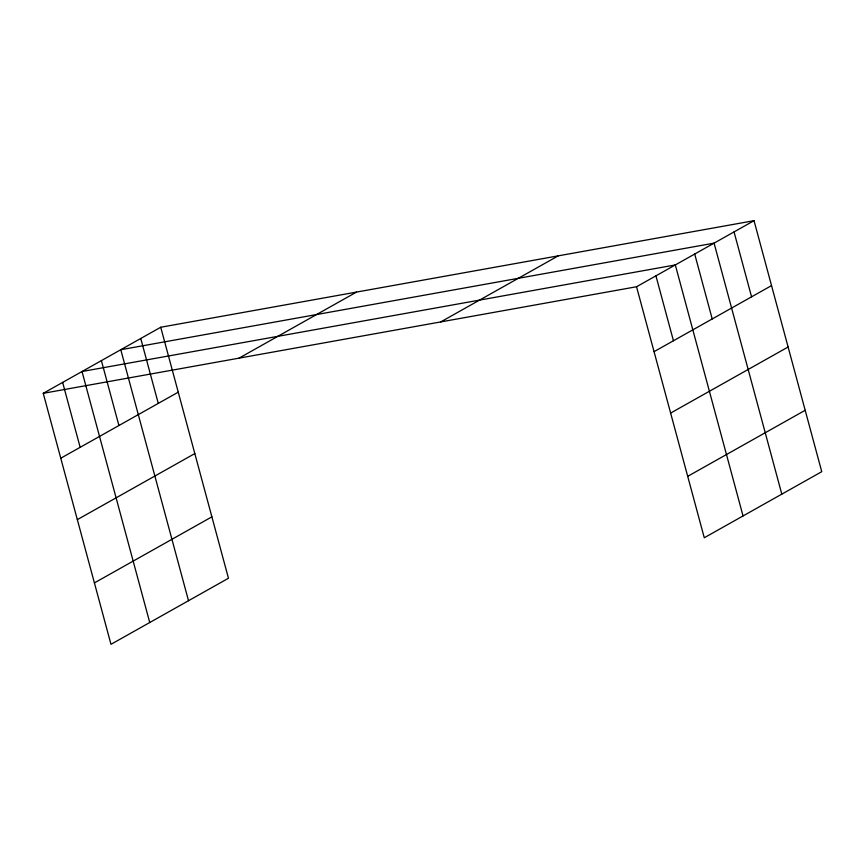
<?xml version="1.0" encoding="UTF-8"?>
<svg xmlns="http://www.w3.org/2000/svg" width="865" height="865" viewBox="0 0 865 865"><rect width="100%" height="100%" fill="white"/><g stroke="black" fill="none" stroke-linecap="round" stroke-linejoin="round"><path stroke-width="1.3" d="M160.728 327.251L228.457 578.252L110.98 644.317L43.25 393.315L160.728 327.251L754.021 220.683L821.75 471.685L704.272 537.749L636.543 286.748L754.021 220.683M60.766 458.223L178.244 392.169M239.043 358.142L356.51 292.089M77.331 519.638L194.809 453.574M440.761 321.91L558.239 255.856M94.404 582.902L211.882 516.848M654.059 351.655L771.537 285.601M670.635 413.07L788.112 347.006M687.707 476.334L805.185 410.28M43.25 393.315L636.543 286.748M734.05 231.917L751.566 296.825M781.809 494.142L714.079 243.141L120.786 349.72L188.505 600.721M694.703 254.04L712.209 318.958M743.046 515.951L675.316 264.939L82.013 371.518L149.742 622.519M655.929 275.838L673.446 340.756M140.757 338.485L158.273 403.393M101.4 360.618L118.916 425.526M62.637 382.417L80.153 447.324"/></g></svg>
